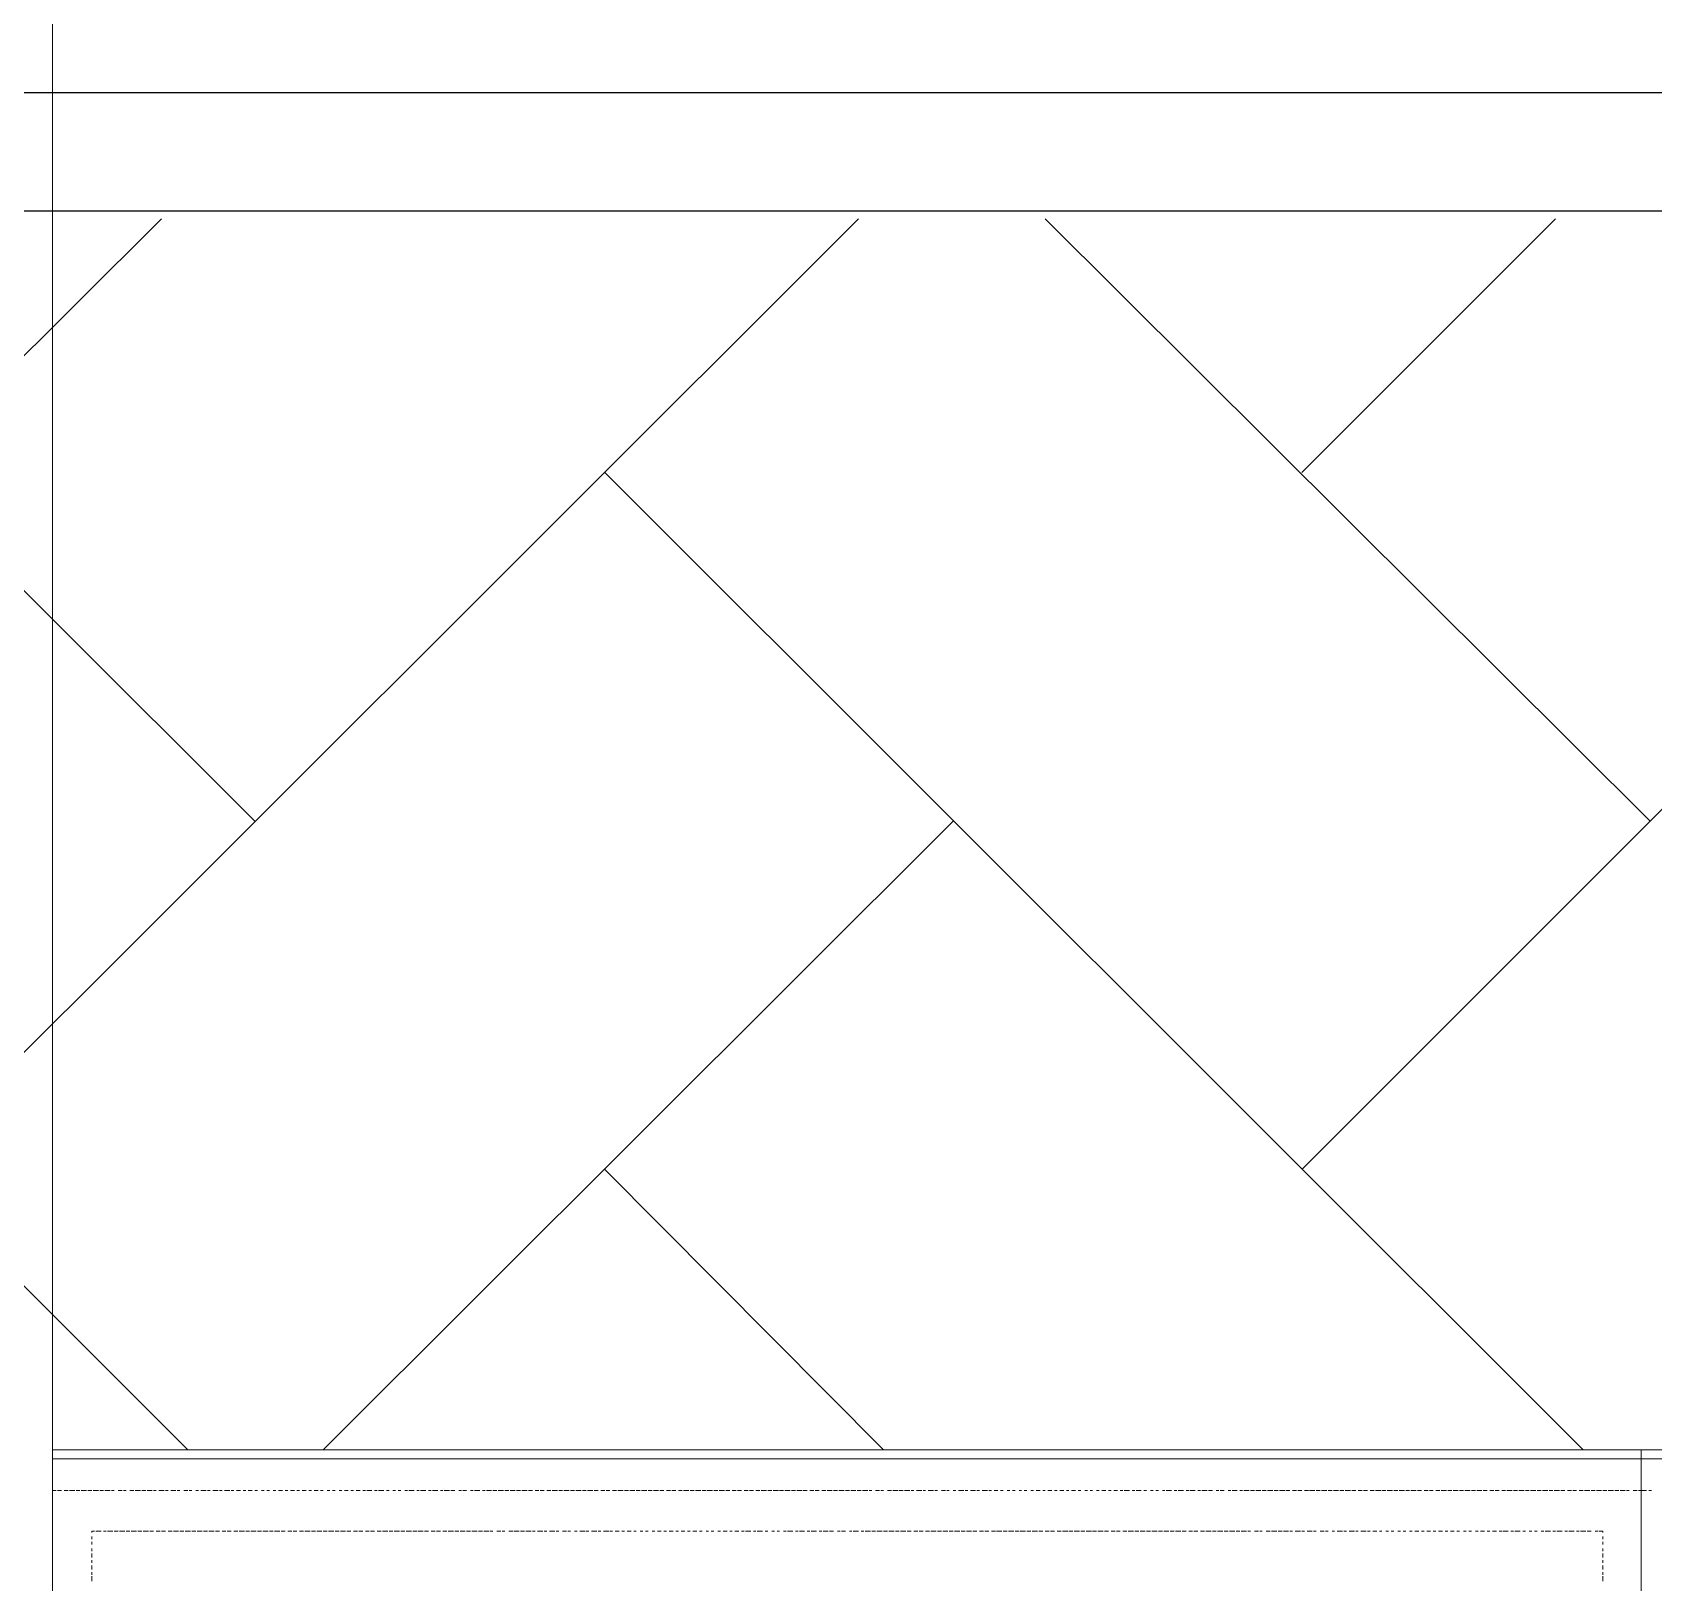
# Model space of a CAD drawing. Header units: millimetres. Extents: x 2928 to 3112, y 1220 to 1280.
# Drawn here: x 2957.231 to 2959.286, y 1265.586 to 1267.55 of the extents above; entities that cross this region are included whole.
import ezdxf

# ---------------------------------------------------------------- set-up
doc = ezdxf.new("R2010")
doc.units = ezdxf.units.MM

msp = doc.modelspace()

# ---------------------------------------------------------------- linework, layer by layer
at = {"color": 253, "linetype": 'Continuous', "lineweight": 5, "true_color": 0x9a9a9a}
for points in [[(2957.25654, 1265.58897), (2957.25654, 1267.98234), (2957.25654, 1267.98234)], [(2957.25654, 1265.58897), (2957.25654, 1267.98234), (2957.25654, 1267.98234)], [(2959.26991, 1265.7423), (2957.25654, 1265.7423), (2957.25654, 1265.7423)], [(2961.2866, 1265.7423), (2959.26991, 1265.7423), (2959.26991, 1265.7423)]]:
    msp.add_lwpolyline(points, dxfattribs=at)
at = {"color": 7, "linetype": 'Continuous', "lineweight": -2, "true_color": 0x000007}
for points in [[(2937.08126, 1265.3073), (2937.07792, 1267.474), (2938.98795, 1267.474), (2985.45528, 1267.474), (2985.45528, 1236.87356), (2938.98795, 1236.87356), (2937.08126, 1236.87356), (2937.08126, 1238.60692)], [(2937.23126, 1265.3073), (2937.23126, 1267.32399), (2938.98795, 1267.32399), (2985.30528, 1267.32399), (2985.30528, 1237.02356), (2938.98795, 1237.02356), (2937.22793, 1237.02356), (2937.22793, 1238.60692)]]:
    msp.add_lwpolyline(points, close=True, dxfattribs=at)
at = {"color": 252, "linetype": 'Continuous', "lineweight": 13, "true_color": 0x989898}
msp.add_lwpolyline([(2978.19518, 1267.32399), (2978.19518, 1267.474), (2940.68131, 1267.474), (2940.68131, 1267.32399)], close=True, dxfattribs=at)
at = {"color": 9, "linetype": 'Continuous', "lineweight": 13, "true_color": 0xbababa}
for points in [[(2957.51322, 1266.55065), (2956.7482, 1267.31399), (2956.7482, 1267.31399)], [(2957.07154, 1266.99232), (2957.39488, 1267.31399), (2957.39488, 1267.31399)], [(2957.07154, 1266.10898), (2958.27823, 1267.31399), (2958.27823, 1267.31399)], [(2959.28157, 1266.55065), (2958.5149, 1267.31399), (2958.5149, 1267.31399)], [(2958.8399, 1266.99232), (2959.16157, 1267.31399), (2959.16157, 1267.31399)], [(2958.8399, 1266.10898), (2960.04492, 1267.31399), (2960.04492, 1267.31399)], [(2957.42821, 1265.75397), (2956.1882, 1266.99232), (2956.1882, 1266.99232)], [(2959.19657, 1265.75397), (2957.95655, 1266.99232), (2957.95655, 1266.99232)], [(2957.59988, 1265.75397), (2958.39823, 1266.55065), (2958.39823, 1266.55065)], [(2958.30989, 1265.75397), (2957.95655, 1266.10898), (2957.95655, 1266.10898)]]:
    msp.add_lwpolyline(points, dxfattribs=at)
at = {"color": 7, "linetype": 'Continuous', "lineweight": 20, "true_color": 0x000007}
for points in [[(2959.26991, 1265.75397), (2957.25654, 1265.75397), (2957.25654, 1265.29896), (2959.26991, 1265.29896)], [(2961.2866, 1265.75397), (2959.26991, 1265.75397), (2959.26991, 1265.29896), (2961.2866, 1265.29896)]]:
    msp.add_lwpolyline(points, close=True, dxfattribs=at)
at = {"color": 252, "linetype": 'Continuous', "lineweight": 13, "true_color": 0x989898}
for points in [[(2957.26155, 1265.7023), (2957.25654, 1265.7023), (2957.25654, 1265.7023)], [(2957.26821, 1265.7023), (2957.26321, 1265.7023), (2957.26321, 1265.7023)], [(2957.27655, 1265.7023), (2957.27155, 1265.7023), (2957.27155, 1265.7023)], [(2957.28488, 1265.7023), (2957.27821, 1265.7023), (2957.27821, 1265.7023)], [(2957.29155, 1265.7023), (2957.28655, 1265.7023), (2957.28655, 1265.7023)], [(2957.29988, 1265.7023), (2957.29321, 1265.7023), (2957.29321, 1265.7023)], [(2957.30655, 1265.7023), (2957.30155, 1265.7023), (2957.30155, 1265.7023)], [(2957.31488, 1265.7023), (2957.30821, 1265.7023), (2957.30821, 1265.7023)], [(2957.32155, 1265.7023), (2957.31655, 1265.7023), (2957.31655, 1265.7023)], [(2957.32988, 1265.7023), (2957.32321, 1265.7023), (2957.32321, 1265.7023)], [(2957.33488, 1265.7023), (2957.33155, 1265.7023), (2957.33155, 1265.7023)], [(2957.34488, 1265.7023), (2957.33988, 1265.7023), (2957.33988, 1265.7023)], [(2957.34988, 1265.7023), (2957.34655, 1265.7023), (2957.34655, 1265.7023)], [(2957.35988, 1265.7023), (2957.35488, 1265.7023), (2957.35488, 1265.7023)], [(2957.36821, 1265.7023), (2957.36155, 1265.7023), (2957.36155, 1265.7023)], [(2957.37488, 1265.7023), (2957.36988, 1265.7023), (2957.36988, 1265.7023)], [(2957.38321, 1265.7023), (2957.37655, 1265.7023), (2957.37655, 1265.7023)], [(2957.38821, 1265.7023), (2957.38488, 1265.7023), (2957.38488, 1265.7023)], [(2957.39821, 1265.7023), (2957.39155, 1265.7023), (2957.39155, 1265.7023)], [(2957.40321, 1265.7023), (2957.39988, 1265.7023), (2957.39988, 1265.7023)], [(2957.41321, 1265.7023), (2957.40655, 1265.7023), (2957.40655, 1265.7023)], [(2957.41821, 1265.7023), (2957.41488, 1265.7023), (2957.41488, 1265.7023)], [(2957.42821, 1265.7023), (2957.42321, 1265.7023), (2957.42321, 1265.7023)], [(2957.43321, 1265.7023), (2957.42988, 1265.7023), (2957.42988, 1265.7023)], [(2957.44155, 1265.7023), (2957.43821, 1265.7023), (2957.43821, 1265.7023)], [(2957.45155, 1265.7023), (2957.44488, 1265.7023), (2957.44488, 1265.7023)], [(2957.45655, 1265.7023), (2957.45321, 1265.7023), (2957.45321, 1265.7023)], [(2957.46655, 1265.7023), (2957.45988, 1265.7023), (2957.45988, 1265.7023)], [(2957.47155, 1265.7023), (2957.46821, 1265.7023), (2957.46821, 1265.7023)], [(2957.48155, 1265.7023), (2957.47488, 1265.7023), (2957.47488, 1265.7023)], [(2957.48655, 1265.7023), (2957.48321, 1265.7023), (2957.48321, 1265.7023)], [(2957.49488, 1265.7023), (2957.48988, 1265.7023), (2957.48988, 1265.7023)], [(2957.50155, 1265.7023), (2957.49822, 1265.7023), (2957.49822, 1265.7023)], [(2957.50988, 1265.7023), (2957.50488, 1265.7023), (2957.50488, 1265.7023)], [(2957.51655, 1265.7023), (2957.51322, 1265.7023), (2957.51322, 1265.7023)], [(2957.52488, 1265.7023), (2957.52155, 1265.7023), (2957.52155, 1265.7023)], [(2957.53155, 1265.7023), (2957.52822, 1265.7023), (2957.52822, 1265.7023)], [(2957.53988, 1265.7023), (2957.53655, 1265.7023), (2957.53655, 1265.7023)], [(2957.54822, 1265.7023), (2957.54322, 1265.7023), (2957.54322, 1265.7023)], [(2957.55488, 1265.7023), (2957.55155, 1265.7023), (2957.55155, 1265.7023)], [(2957.56322, 1265.7023), (2957.55822, 1265.7023), (2957.55822, 1265.7023)], [(2957.56988, 1265.7023), (2957.56655, 1265.7023), (2957.56655, 1265.7023)], [(2957.57822, 1265.7023), (2957.57322, 1265.7023), (2957.57322, 1265.7023)], [(2957.58488, 1265.7023), (2957.58155, 1265.7023), (2957.58155, 1265.7023)], [(2957.59322, 1265.7023), (2957.58822, 1265.7023), (2957.58822, 1265.7023)], [(2957.59988, 1265.7023), (2957.59655, 1265.7023), (2957.59655, 1265.7023)], [(2957.60822, 1265.7023), (2957.60488, 1265.7023), (2957.60488, 1265.7023)], [(2957.61488, 1265.7023), (2957.61155, 1265.7023), (2957.61155, 1265.7023)], [(2957.62322, 1265.7023), (2957.61988, 1265.7023), (2957.61988, 1265.7023)], [(2957.63155, 1265.7023), (2957.62655, 1265.7023), (2957.62655, 1265.7023)], [(2957.63822, 1265.7023), (2957.63488, 1265.7023), (2957.63488, 1265.7023)], [(2957.64655, 1265.7023), (2957.64155, 1265.7023), (2957.64155, 1265.7023)], [(2957.65322, 1265.7023), (2957.64988, 1265.7023), (2957.64988, 1265.7023)], [(2957.66155, 1265.7023), (2957.65488, 1265.7023), (2957.65488, 1265.7023)], [(2957.66822, 1265.7023), (2957.66488, 1265.7023), (2957.66488, 1265.7023)], [(2957.67655, 1265.7023), (2957.66988, 1265.7023), (2957.66988, 1265.7023)], [(2957.68322, 1265.7023), (2957.67988, 1265.7023), (2957.67988, 1265.7023)], [(2957.69155, 1265.7023), (2957.68822, 1265.7023), (2957.68822, 1265.7023)], [(2957.69822, 1265.7023), (2957.69488, 1265.7023), (2957.69488, 1265.7023)], [(2957.70655, 1265.7023), (2957.70322, 1265.7023), (2957.70322, 1265.7023)], [(2957.71488, 1265.7023), (2957.70822, 1265.7023), (2957.70822, 1265.7023)], [(2957.72155, 1265.7023), (2957.71822, 1265.7023), (2957.71822, 1265.7023)], [(2957.72989, 1265.7023), (2957.72322, 1265.7023), (2957.72322, 1265.7023)], [(2957.73655, 1265.7023), (2957.73322, 1265.7023), (2957.73322, 1265.7023)], [(2957.74489, 1265.7023), (2957.73822, 1265.7023), (2957.73822, 1265.7023)], [(2957.75155, 1265.7023), (2957.74822, 1265.7023), (2957.74822, 1265.7023)], [(2957.75989, 1265.7023), (2957.75322, 1265.7023), (2957.75322, 1265.7023)], [(2957.76655, 1265.7023), (2957.76155, 1265.7023), (2957.76155, 1265.7023)], [(2957.77489, 1265.7023), (2957.77155, 1265.7023), (2957.77155, 1265.7023)], [(2957.78155, 1265.7023), (2957.77655, 1265.7023), (2957.77655, 1265.7023)], [(2957.78989, 1265.7023), (2957.78655, 1265.7023), (2957.78655, 1265.7023)], [(2957.79822, 1265.7023), (2957.79155, 1265.7023), (2957.79155, 1265.7023)], [(2957.80489, 1265.7023), (2957.80155, 1265.7023), (2957.80155, 1265.7023)], [(2957.81322, 1265.7023), (2957.80655, 1265.7023), (2957.80655, 1265.7023)], [(2957.81989, 1265.7023), (2957.81489, 1265.7023), (2957.81489, 1265.7023)], [(2957.82822, 1265.7023), (2957.82155, 1265.7023), (2957.82155, 1265.7023)], [(2957.83489, 1265.7023), (2957.82989, 1265.7023), (2957.82989, 1265.7023)], [(2957.84322, 1265.7023), (2957.83655, 1265.7023), (2957.83655, 1265.7023)], [(2957.84989, 1265.7023), (2957.84489, 1265.7023), (2957.84489, 1265.7023)], [(2957.85822, 1265.7023), (2957.85155, 1265.7023), (2957.85155, 1265.7023)], [(2957.86489, 1265.7023), (2957.85989, 1265.7023), (2957.85989, 1265.7023)], [(2957.87322, 1265.7023), (2957.86822, 1265.7023), (2957.86822, 1265.7023)], [(2957.87989, 1265.7023), (2957.87489, 1265.7023), (2957.87489, 1265.7023)], [(2957.88822, 1265.7023), (2957.88322, 1265.7023), (2957.88322, 1265.7023)], [(2957.89655, 1265.7023), (2957.88989, 1265.7023), (2957.88989, 1265.7023)], [(2957.90322, 1265.7023), (2957.89822, 1265.7023), (2957.89822, 1265.7023)], [(2957.91155, 1265.7023), (2957.90489, 1265.7023), (2957.90489, 1265.7023)], [(2957.91822, 1265.7023), (2957.91322, 1265.7023), (2957.91322, 1265.7023)], [(2957.92655, 1265.7023), (2957.91989, 1265.7023), (2957.91989, 1265.7023)], [(2957.93322, 1265.7023), (2957.92822, 1265.7023), (2957.92822, 1265.7023)], [(2957.94155, 1265.7023), (2957.93489, 1265.7023), (2957.93489, 1265.7023)], [(2957.94822, 1265.7023), (2957.94322, 1265.7023), (2957.94322, 1265.7023)], [(2957.95655, 1265.7023), (2957.95155, 1265.7023), (2957.95155, 1265.7023)], [(2957.96322, 1265.7023), (2957.95822, 1265.7023), (2957.95822, 1265.7023)], [(2957.97156, 1265.7023), (2957.96656, 1265.7023), (2957.96656, 1265.7023)], [(2957.97989, 1265.7023), (2957.97322, 1265.7023), (2957.97322, 1265.7023)], [(2957.98656, 1265.7023), (2957.98156, 1265.7023), (2957.98156, 1265.7023)], [(2957.99489, 1265.7023), (2957.98822, 1265.7023), (2957.98822, 1265.7023)], [(2958.00156, 1265.7023), (2957.99656, 1265.7023), (2957.99656, 1265.7023)], [(2958.00989, 1265.7023), (2958.00322, 1265.7023), (2958.00322, 1265.7023)], [(2958.01656, 1265.7023), (2958.01156, 1265.7023), (2958.01156, 1265.7023)], [(2958.02489, 1265.7023), (2958.01822, 1265.7023), (2958.01822, 1265.7023)], [(2958.03156, 1265.7023), (2958.02656, 1265.7023), (2958.02656, 1265.7023)], [(2958.03989, 1265.7023), (2958.03489, 1265.7023), (2958.03489, 1265.7023)], [(2958.04656, 1265.7023), (2958.04156, 1265.7023), (2958.04156, 1265.7023)], [(2958.05489, 1265.7023), (2958.04989, 1265.7023), (2958.04989, 1265.7023)], [(2958.06322, 1265.7023), (2958.05656, 1265.7023), (2958.05656, 1265.7023)], [(2958.06989, 1265.7023), (2958.06489, 1265.7023), (2958.06489, 1265.7023)], [(2958.07822, 1265.7023), (2958.07156, 1265.7023), (2958.07156, 1265.7023)], [(2958.08489, 1265.7023), (2958.07989, 1265.7023), (2958.07989, 1265.7023)], [(2958.09322, 1265.7023), (2958.08656, 1265.7023), (2958.08656, 1265.7023)], [(2958.09989, 1265.7023), (2958.09489, 1265.7023), (2958.09489, 1265.7023)], [(2958.10822, 1265.7023), (2958.10156, 1265.7023), (2958.10156, 1265.7023)], [(2958.11489, 1265.7023), (2958.10989, 1265.7023), (2958.10989, 1265.7023)], [(2958.12322, 1265.7023), (2958.11822, 1265.7023), (2958.11822, 1265.7023)], [(2958.12989, 1265.7023), (2958.12489, 1265.7023), (2958.12489, 1265.7023)], [(2958.13822, 1265.7023), (2958.13322, 1265.7023), (2958.13322, 1265.7023)], [(2958.14489, 1265.7023), (2958.13989, 1265.7023), (2958.13989, 1265.7023)], [(2958.15322, 1265.7023), (2958.14822, 1265.7023), (2958.14822, 1265.7023)], [(2958.16156, 1265.7023), (2958.15489, 1265.7023), (2958.15489, 1265.7023)], [(2958.16822, 1265.7023), (2958.16322, 1265.7023), (2958.16322, 1265.7023)], [(2958.17656, 1265.7023), (2958.16989, 1265.7023), (2958.16989, 1265.7023)], [(2958.18322, 1265.7023), (2958.17822, 1265.7023), (2958.17822, 1265.7023)], [(2958.19156, 1265.7023), (2958.18489, 1265.7023), (2958.18489, 1265.7023)], [(2958.19823, 1265.7023), (2958.19322, 1265.7023), (2958.19322, 1265.7023)], [(2958.20656, 1265.7023), (2958.19989, 1265.7023), (2958.19989, 1265.7023)], [(2958.21323, 1265.7023), (2958.20823, 1265.7023), (2958.20823, 1265.7023)], [(2958.22156, 1265.7023), (2958.21656, 1265.7023), (2958.21656, 1265.7023)], [(2958.22823, 1265.7023), (2958.22323, 1265.7023), (2958.22323, 1265.7023)], [(2958.23656, 1265.7023), (2958.23156, 1265.7023), (2958.23156, 1265.7023)], [(2958.24489, 1265.7023), (2958.23823, 1265.7023), (2958.23823, 1265.7023)], [(2958.25156, 1265.7023), (2958.24656, 1265.7023), (2958.24656, 1265.7023)], [(2958.25989, 1265.7023), (2958.25323, 1265.7023), (2958.25323, 1265.7023)], [(2958.26656, 1265.7023), (2958.26156, 1265.7023), (2958.26156, 1265.7023)], [(2958.27489, 1265.7023), (2958.26823, 1265.7023), (2958.26823, 1265.7023)], [(2958.28156, 1265.7023), (2958.27656, 1265.7023), (2958.27656, 1265.7023)], [(2958.28989, 1265.7023), (2958.28323, 1265.7023), (2958.28323, 1265.7023)], [(2958.29489, 1265.7023), (2958.29156, 1265.7023), (2958.29156, 1265.7023)], [(2958.30489, 1265.7023), (2958.29989, 1265.7023), (2958.29989, 1265.7023)], [(2958.30989, 1265.7023), (2958.30656, 1265.7023), (2958.30656, 1265.7023)], [(2958.31989, 1265.7023), (2958.31489, 1265.7023), (2958.31489, 1265.7023)], [(2958.32823, 1265.7023), (2958.32156, 1265.7023), (2958.32156, 1265.7023)], [(2958.33489, 1265.7023), (2958.32989, 1265.7023), (2958.32989, 1265.7023)], [(2958.34323, 1265.7023), (2958.33656, 1265.7023), (2958.33656, 1265.7023)], [(2958.34823, 1265.7023), (2958.34489, 1265.7023), (2958.34489, 1265.7023)], [(2958.35823, 1265.7023), (2958.35156, 1265.7023), (2958.35156, 1265.7023)], [(2958.36323, 1265.7023), (2958.35989, 1265.7023), (2958.35989, 1265.7023)], [(2958.37323, 1265.7023), (2958.36656, 1265.7023), (2958.36656, 1265.7023)], [(2958.37823, 1265.7023), (2958.37489, 1265.7023), (2958.37489, 1265.7023)], [(2958.38823, 1265.7023), (2958.38323, 1265.7023), (2958.38323, 1265.7023)], [(2958.39323, 1265.7023), (2958.38989, 1265.7023), (2958.38989, 1265.7023)], [(2958.40156, 1265.7023), (2958.39823, 1265.7023), (2958.39823, 1265.7023)], [(2958.41156, 1265.7023), (2958.40489, 1265.7023), (2958.40489, 1265.7023)], [(2958.41656, 1265.7023), (2958.41323, 1265.7023), (2958.41323, 1265.7023)], [(2958.42656, 1265.7023), (2958.41989, 1265.7023), (2958.41989, 1265.7023)], [(2958.43156, 1265.7023), (2958.42823, 1265.7023), (2958.42823, 1265.7023)], [(2958.44156, 1265.7023), (2958.4349, 1265.7023), (2958.4349, 1265.7023)], [(2958.44656, 1265.7023), (2958.44323, 1265.7023), (2958.44323, 1265.7023)], [(2958.4549, 1265.7023), (2958.4499, 1265.7023), (2958.4499, 1265.7023)], [(2958.46156, 1265.7023), (2958.45823, 1265.7023), (2958.45823, 1265.7023)], [(2958.4699, 1265.7023), (2958.46656, 1265.7023), (2958.46656, 1265.7023)], [(2958.47656, 1265.7023), (2958.47323, 1265.7023), (2958.47323, 1265.7023)], [(2958.4849, 1265.7023), (2958.48156, 1265.7023), (2958.48156, 1265.7023)], [(2958.49156, 1265.7023), (2958.48823, 1265.7023), (2958.48823, 1265.7023)], [(2958.4999, 1265.7023), (2958.49656, 1265.7023), (2958.49656, 1265.7023)], [(2958.50823, 1265.7023), (2958.50323, 1265.7023), (2958.50323, 1265.7023)], [(2958.5149, 1265.7023), (2958.51156, 1265.7023), (2958.51156, 1265.7023)], [(2958.52323, 1265.7023), (2958.51823, 1265.7023), (2958.51823, 1265.7023)], [(2958.5299, 1265.7023), (2958.52656, 1265.7023), (2958.52656, 1265.7023)], [(2958.53823, 1265.7023), (2958.53323, 1265.7023), (2958.53323, 1265.7023)], [(2958.5449, 1265.7023), (2958.54156, 1265.7023), (2958.54156, 1265.7023)], [(2958.55323, 1265.7023), (2958.54823, 1265.7023), (2958.54823, 1265.7023)], [(2958.5599, 1265.7023), (2958.55656, 1265.7023), (2958.55656, 1265.7023)], [(2958.56823, 1265.7023), (2958.5649, 1265.7023), (2958.5649, 1265.7023)], [(2958.5749, 1265.7023), (2958.57156, 1265.7023), (2958.57156, 1265.7023)], [(2958.58323, 1265.7023), (2958.5799, 1265.7023), (2958.5799, 1265.7023)], [(2958.59156, 1265.7023), (2958.58656, 1265.7023), (2958.58656, 1265.7023)], [(2958.59823, 1265.7023), (2958.5949, 1265.7023), (2958.5949, 1265.7023)], [(2958.60656, 1265.7023), (2958.60156, 1265.7023), (2958.60156, 1265.7023)], [(2958.61323, 1265.7023), (2958.6099, 1265.7023), (2958.6099, 1265.7023)], [(2958.62156, 1265.7023), (2958.6149, 1265.7023), (2958.6149, 1265.7023)], [(2958.62823, 1265.7023), (2958.6249, 1265.7023), (2958.6249, 1265.7023)], [(2958.63656, 1265.7023), (2958.6299, 1265.7023), (2958.6299, 1265.7023)], [(2958.64323, 1265.7023), (2958.6399, 1265.7023), (2958.6399, 1265.7023)], [(2958.65156, 1265.7023), (2958.64823, 1265.7023), (2958.64823, 1265.7023)], [(2958.65823, 1265.7023), (2958.6549, 1265.7023), (2958.6549, 1265.7023)], [(2958.66657, 1265.7023), (2958.66323, 1265.7023), (2958.66323, 1265.7023)], [(2958.6749, 1265.7023), (2958.66823, 1265.7023), (2958.66823, 1265.7023)], [(2958.68157, 1265.7023), (2958.67823, 1265.7023), (2958.67823, 1265.7023)], [(2958.6899, 1265.7023), (2958.68323, 1265.7023), (2958.68323, 1265.7023)], [(2958.69657, 1265.7023), (2958.69323, 1265.7023), (2958.69323, 1265.7023)], [(2958.7049, 1265.7023), (2958.69823, 1265.7023), (2958.69823, 1265.7023)], [(2958.71157, 1265.7023), (2958.70823, 1265.7023), (2958.70823, 1265.7023)], [(2958.7199, 1265.7023), (2958.71323, 1265.7023), (2958.71323, 1265.7023)], [(2958.72657, 1265.7023), (2958.72157, 1265.7023), (2958.72157, 1265.7023)], [(2958.7349, 1265.7023), (2958.73157, 1265.7023), (2958.73157, 1265.7023)], [(2958.74157, 1265.7023), (2958.73657, 1265.7023), (2958.73657, 1265.7023)], [(2958.7499, 1265.7023), (2958.74657, 1265.7023), (2958.74657, 1265.7023)], [(2958.75823, 1265.7023), (2958.75157, 1265.7023), (2958.75157, 1265.7023)], [(2958.7649, 1265.7023), (2958.76157, 1265.7023), (2958.76157, 1265.7023)], [(2958.77323, 1265.7023), (2958.76657, 1265.7023), (2958.76657, 1265.7023)], [(2958.7799, 1265.7023), (2958.7749, 1265.7023), (2958.7749, 1265.7023)], [(2958.78823, 1265.7023), (2958.78157, 1265.7023), (2958.78157, 1265.7023)], [(2958.7949, 1265.7023), (2958.7899, 1265.7023), (2958.7899, 1265.7023)], [(2958.80323, 1265.7023), (2958.79657, 1265.7023), (2958.79657, 1265.7023)], [(2958.8099, 1265.7023), (2958.8049, 1265.7023), (2958.8049, 1265.7023)], [(2958.81823, 1265.7023), (2958.81157, 1265.7023), (2958.81157, 1265.7023)], [(2958.8249, 1265.7023), (2958.8199, 1265.7023), (2958.8199, 1265.7023)], [(2958.83323, 1265.7023), (2958.82823, 1265.7023), (2958.82823, 1265.7023)], [(2958.8399, 1265.7023), (2958.8349, 1265.7023), (2958.8349, 1265.7023)], [(2958.84823, 1265.7023), (2958.84323, 1265.7023), (2958.84323, 1265.7023)], [(2958.85657, 1265.7023), (2958.8499, 1265.7023), (2958.8499, 1265.7023)], [(2958.86323, 1265.7023), (2958.85823, 1265.7023), (2958.85823, 1265.7023)], [(2958.87157, 1265.7023), (2958.8649, 1265.7023), (2958.8649, 1265.7023)], [(2958.87823, 1265.7023), (2958.87323, 1265.7023), (2958.87323, 1265.7023)], [(2958.88657, 1265.7023), (2958.8799, 1265.7023), (2958.8799, 1265.7023)], [(2958.89323, 1265.7023), (2958.88823, 1265.7023), (2958.88823, 1265.7023)], [(2958.90157, 1265.7023), (2958.8949, 1265.7023), (2958.8949, 1265.7023)], [(2958.90824, 1265.7023), (2958.90324, 1265.7023), (2958.90324, 1265.7023)], [(2958.91657, 1265.7023), (2958.91157, 1265.7023), (2958.91157, 1265.7023)], [(2958.92324, 1265.7023), (2958.91824, 1265.7023), (2958.91824, 1265.7023)], [(2958.93157, 1265.7023), (2958.92657, 1265.7023), (2958.92657, 1265.7023)], [(2958.9399, 1265.7023), (2958.93324, 1265.7023), (2958.93324, 1265.7023)], [(2958.94657, 1265.7023), (2958.94157, 1265.7023), (2958.94157, 1265.7023)], [(2958.9549, 1265.7023), (2958.94824, 1265.7023), (2958.94824, 1265.7023)], [(2958.96157, 1265.7023), (2958.95657, 1265.7023), (2958.95657, 1265.7023)], [(2958.9699, 1265.7023), (2958.96324, 1265.7023), (2958.96324, 1265.7023)], [(2958.97657, 1265.7023), (2958.97157, 1265.7023), (2958.97157, 1265.7023)], [(2958.9849, 1265.7023), (2958.97824, 1265.7023), (2958.97824, 1265.7023)], [(2958.99157, 1265.7023), (2958.98657, 1265.7023), (2958.98657, 1265.7023)], [(2958.9999, 1265.7023), (2958.9949, 1265.7023), (2958.9949, 1265.7023)], [(2959.00657, 1265.7023), (2959.00157, 1265.7023), (2959.00157, 1265.7023)], [(2959.0149, 1265.7023), (2959.0099, 1265.7023), (2959.0099, 1265.7023)], [(2959.02324, 1265.7023), (2959.01657, 1265.7023), (2959.01657, 1265.7023)], [(2959.0299, 1265.7023), (2959.0249, 1265.7023), (2959.0249, 1265.7023)], [(2959.03824, 1265.7023), (2959.03157, 1265.7023), (2959.03157, 1265.7023)], [(2959.0449, 1265.7023), (2959.0399, 1265.7023), (2959.0399, 1265.7023)], [(2959.05324, 1265.7023), (2959.04657, 1265.7023), (2959.04657, 1265.7023)], [(2959.0599, 1265.7023), (2959.0549, 1265.7023), (2959.0549, 1265.7023)], [(2959.06824, 1265.7023), (2959.06157, 1265.7023), (2959.06157, 1265.7023)], [(2959.0749, 1265.7023), (2959.0699, 1265.7023), (2959.0699, 1265.7023)], [(2959.08324, 1265.7023), (2959.07824, 1265.7023), (2959.07824, 1265.7023)], [(2959.0899, 1265.7023), (2959.0849, 1265.7023), (2959.0849, 1265.7023)], [(2959.09824, 1265.7023), (2959.09324, 1265.7023), (2959.09324, 1265.7023)], [(2959.10657, 1265.7023), (2959.0999, 1265.7023), (2959.0999, 1265.7023)], [(2959.11324, 1265.7023), (2959.10824, 1265.7023), (2959.10824, 1265.7023)], [(2959.12157, 1265.7023), (2959.1149, 1265.7023), (2959.1149, 1265.7023)], [(2959.12824, 1265.7023), (2959.12324, 1265.7023), (2959.12324, 1265.7023)], [(2959.13657, 1265.7023), (2959.12991, 1265.7023), (2959.12991, 1265.7023)], [(2959.14324, 1265.7023), (2959.13824, 1265.7023), (2959.13824, 1265.7023)], [(2959.15157, 1265.7023), (2959.14491, 1265.7023), (2959.14491, 1265.7023)], [(2959.15824, 1265.7023), (2959.15324, 1265.7023), (2959.15324, 1265.7023)], [(2959.16657, 1265.7023), (2959.15991, 1265.7023), (2959.15991, 1265.7023)], [(2959.17324, 1265.7023), (2959.16824, 1265.7023), (2959.16824, 1265.7023)], [(2959.18157, 1265.7023), (2959.17657, 1265.7023), (2959.17657, 1265.7023)], [(2959.18824, 1265.7023), (2959.18324, 1265.7023), (2959.18324, 1265.7023)], [(2959.19657, 1265.7023), (2959.19157, 1265.7023), (2959.19157, 1265.7023)], [(2959.20491, 1265.7023), (2959.19824, 1265.7023), (2959.19824, 1265.7023)], [(2959.21157, 1265.7023), (2959.20657, 1265.7023), (2959.20657, 1265.7023)], [(2959.21991, 1265.7023), (2959.21324, 1265.7023), (2959.21324, 1265.7023)], [(2959.22657, 1265.7023), (2959.22157, 1265.7023), (2959.22157, 1265.7023)], [(2959.23491, 1265.7023), (2959.22824, 1265.7023), (2959.22824, 1265.7023)], [(2959.24157, 1265.7023), (2959.23657, 1265.7023), (2959.23657, 1265.7023)], [(2959.24991, 1265.7023), (2959.24324, 1265.7023), (2959.24324, 1265.7023)], [(2959.25491, 1265.7023), (2959.25157, 1265.7023), (2959.25157, 1265.7023)], [(2959.26491, 1265.7023), (2959.25991, 1265.7023), (2959.25991, 1265.7023)], [(2959.26991, 1265.7023), (2959.26657, 1265.7023), (2959.26657, 1265.7023)], [(2959.27657, 1265.7023), (2959.26991, 1265.7023), (2959.26991, 1265.7023)], [(2959.28324, 1265.7023), (2959.27991, 1265.7023), (2959.27991, 1265.7023)], [(2957.30655, 1265.65064), (2957.30655, 1265.64897), (2957.30655, 1265.64897)], [(2957.30988, 1265.65064), (2957.30655, 1265.65064), (2957.30655, 1265.65064)], [(2957.30655, 1265.64397), (2957.30655, 1265.64064), (2957.30655, 1265.64064)], [(2957.31821, 1265.65064), (2957.31155, 1265.65064), (2957.31155, 1265.65064)], [(2957.32488, 1265.65064), (2957.32155, 1265.65064), (2957.32155, 1265.65064)], [(2957.33321, 1265.65064), (2957.32655, 1265.65064), (2957.32655, 1265.65064)], [(2957.33988, 1265.65064), (2957.33488, 1265.65064), (2957.33488, 1265.65064)], [(2957.34821, 1265.65064), (2957.34155, 1265.65064), (2957.34155, 1265.65064)], [(2957.35488, 1265.65064), (2957.34988, 1265.65064), (2957.34988, 1265.65064)], [(2957.36321, 1265.65064), (2957.35655, 1265.65064), (2957.35655, 1265.65064)], [(2957.36988, 1265.65064), (2957.36488, 1265.65064), (2957.36488, 1265.65064)], [(2957.37821, 1265.65064), (2957.37155, 1265.65064), (2957.37155, 1265.65064)], [(2957.38488, 1265.65064), (2957.37988, 1265.65064), (2957.37988, 1265.65064)], [(2957.39321, 1265.65064), (2957.38821, 1265.65064), (2957.38821, 1265.65064)], [(2957.39988, 1265.65064), (2957.39488, 1265.65064), (2957.39488, 1265.65064)], [(2957.40821, 1265.65064), (2957.40321, 1265.65064), (2957.40321, 1265.65064)], [(2957.41655, 1265.65064), (2957.40988, 1265.65064), (2957.40988, 1265.65064)], [(2957.42321, 1265.65064), (2957.41821, 1265.65064), (2957.41821, 1265.65064)], [(2957.43155, 1265.65064), (2957.42488, 1265.65064), (2957.42488, 1265.65064)], [(2957.43821, 1265.65064), (2957.43321, 1265.65064), (2957.43321, 1265.65064)], [(2957.44655, 1265.65064), (2957.43988, 1265.65064), (2957.43988, 1265.65064)], [(2957.45321, 1265.65064), (2957.44821, 1265.65064), (2957.44821, 1265.65064)], [(2957.46155, 1265.65064), (2957.45488, 1265.65064), (2957.45488, 1265.65064)], [(2957.46821, 1265.65064), (2957.46321, 1265.65064), (2957.46321, 1265.65064)], [(2957.47655, 1265.65064), (2957.47155, 1265.65064), (2957.47155, 1265.65064)], [(2957.48321, 1265.65064), (2957.47821, 1265.65064), (2957.47821, 1265.65064)], [(2957.49155, 1265.65064), (2957.48655, 1265.65064), (2957.48655, 1265.65064)], [(2957.49988, 1265.65064), (2957.49321, 1265.65064), (2957.49321, 1265.65064)], [(2957.50655, 1265.65064), (2957.50155, 1265.65064), (2957.50155, 1265.65064)], [(2957.51488, 1265.65064), (2957.50822, 1265.65064), (2957.50822, 1265.65064)], [(2957.52155, 1265.65064), (2957.51655, 1265.65064), (2957.51655, 1265.65064)], [(2957.52988, 1265.65064), (2957.52322, 1265.65064), (2957.52322, 1265.65064)], [(2957.53655, 1265.65064), (2957.53155, 1265.65064), (2957.53155, 1265.65064)], [(2957.54488, 1265.65064), (2957.53822, 1265.65064), (2957.53822, 1265.65064)], [(2957.55155, 1265.65064), (2957.54655, 1265.65064), (2957.54655, 1265.65064)], [(2957.55988, 1265.65064), (2957.55488, 1265.65064), (2957.55488, 1265.65064)], [(2957.56655, 1265.65064), (2957.56155, 1265.65064), (2957.56155, 1265.65064)], [(2957.57488, 1265.65064), (2957.56988, 1265.65064), (2957.56988, 1265.65064)], [(2957.58322, 1265.65064), (2957.57655, 1265.65064), (2957.57655, 1265.65064)], [(2957.58988, 1265.65064), (2957.58488, 1265.65064), (2957.58488, 1265.65064)], [(2957.59822, 1265.65064), (2957.59155, 1265.65064), (2957.59155, 1265.65064)], [(2957.60488, 1265.65064), (2957.59988, 1265.65064), (2957.59988, 1265.65064)], [(2957.61322, 1265.65064), (2957.60655, 1265.65064), (2957.60655, 1265.65064)], [(2957.61988, 1265.65064), (2957.61488, 1265.65064), (2957.61488, 1265.65064)], [(2957.62822, 1265.65064), (2957.62155, 1265.65064), (2957.62155, 1265.65064)], [(2957.63488, 1265.65064), (2957.62988, 1265.65064), (2957.62988, 1265.65064)], [(2957.64322, 1265.65064), (2957.63822, 1265.65064), (2957.63822, 1265.65064)], [(2957.64988, 1265.65064), (2957.64488, 1265.65064), (2957.64488, 1265.65064)], [(2957.65822, 1265.65064), (2957.65322, 1265.65064), (2957.65322, 1265.65064)], [(2957.66488, 1265.65064), (2957.65988, 1265.65064), (2957.65988, 1265.65064)], [(2957.67322, 1265.65064), (2957.66822, 1265.65064), (2957.66822, 1265.65064)], [(2957.68155, 1265.65064), (2957.67488, 1265.65064), (2957.67488, 1265.65064)], [(2957.68822, 1265.65064), (2957.68322, 1265.65064), (2957.68322, 1265.65064)], [(2957.69655, 1265.65064), (2957.68988, 1265.65064), (2957.68988, 1265.65064)], [(2957.70322, 1265.65064), (2957.69822, 1265.65064), (2957.69822, 1265.65064)], [(2957.71155, 1265.65064), (2957.70488, 1265.65064), (2957.70488, 1265.65064)], [(2957.71822, 1265.65064), (2957.71322, 1265.65064), (2957.71322, 1265.65064)], [(2957.72655, 1265.65064), (2957.71988, 1265.65064), (2957.71988, 1265.65064)], [(2957.73322, 1265.65064), (2957.72822, 1265.65064), (2957.72822, 1265.65064)], [(2957.74155, 1265.65064), (2957.73655, 1265.65064), (2957.73655, 1265.65064)], [(2957.74822, 1265.65064), (2957.74322, 1265.65064), (2957.74322, 1265.65064)], [(2957.75655, 1265.65064), (2957.75155, 1265.65064), (2957.75155, 1265.65064)], [(2957.76489, 1265.65064), (2957.75822, 1265.65064), (2957.75822, 1265.65064)], [(2957.77155, 1265.65064), (2957.76655, 1265.65064), (2957.76655, 1265.65064)], [(2957.77989, 1265.65064), (2957.77322, 1265.65064), (2957.77322, 1265.65064)], [(2957.78655, 1265.65064), (2957.78155, 1265.65064), (2957.78155, 1265.65064)], [(2957.79489, 1265.65064), (2957.78822, 1265.65064), (2957.78822, 1265.65064)], [(2957.80155, 1265.65064), (2957.79655, 1265.65064), (2957.79655, 1265.65064)], [(2957.80989, 1265.65064), (2957.80322, 1265.65064), (2957.80322, 1265.65064)], [(2957.81489, 1265.65064), (2957.81155, 1265.65064), (2957.81155, 1265.65064)], [(2957.82489, 1265.65064), (2957.81989, 1265.65064), (2957.81989, 1265.65064)], [(2957.82989, 1265.65064), (2957.82655, 1265.65064), (2957.82655, 1265.65064)], [(2957.83989, 1265.65064), (2957.83489, 1265.65064), (2957.83489, 1265.65064)], [(2957.84822, 1265.65064), (2957.84155, 1265.65064), (2957.84155, 1265.65064)], [(2957.85489, 1265.65064), (2957.84989, 1265.65064), (2957.84989, 1265.65064)], [(2957.86322, 1265.65064), (2957.85655, 1265.65064), (2957.85655, 1265.65064)], [(2957.86822, 1265.65064), (2957.86489, 1265.65064), (2957.86489, 1265.65064)], [(2957.87822, 1265.65064), (2957.87155, 1265.65064), (2957.87155, 1265.65064)], [(2957.88322, 1265.65064), (2957.87989, 1265.65064), (2957.87989, 1265.65064)], [(2957.89322, 1265.65064), (2957.88655, 1265.65064), (2957.88655, 1265.65064)], [(2957.89822, 1265.65064), (2957.89489, 1265.65064), (2957.89489, 1265.65064)], [(2957.90822, 1265.65064), (2957.90322, 1265.65064), (2957.90322, 1265.65064)], [(2957.91322, 1265.65064), (2957.90989, 1265.65064), (2957.90989, 1265.65064)], [(2957.92155, 1265.65064), (2957.91822, 1265.65064), (2957.91822, 1265.65064)], [(2957.93155, 1265.65064), (2957.92489, 1265.65064), (2957.92489, 1265.65064)], [(2957.93655, 1265.65064), (2957.93322, 1265.65064), (2957.93322, 1265.65064)], [(2957.94655, 1265.65064), (2957.93989, 1265.65064), (2957.93989, 1265.65064)], [(2957.95155, 1265.65064), (2957.94822, 1265.65064), (2957.94822, 1265.65064)], [(2957.96156, 1265.65064), (2957.95489, 1265.65064), (2957.95489, 1265.65064)], [(2957.96656, 1265.65064), (2957.96322, 1265.65064), (2957.96322, 1265.65064)], [(2957.97489, 1265.65064), (2957.96989, 1265.65064), (2957.96989, 1265.65064)], [(2957.98156, 1265.65064), (2957.97822, 1265.65064), (2957.97822, 1265.65064)], [(2957.98989, 1265.65064), (2957.98489, 1265.65064), (2957.98489, 1265.65064)], [(2957.99656, 1265.65064), (2957.99322, 1265.65064), (2957.99322, 1265.65064)], [(2958.00489, 1265.65064), (2958.00156, 1265.65064), (2958.00156, 1265.65064)], [(2958.01156, 1265.65064), (2958.00822, 1265.65064), (2958.00822, 1265.65064)], [(2958.01989, 1265.65064), (2958.01656, 1265.65064), (2958.01656, 1265.65064)], [(2958.02822, 1265.65064), (2958.02322, 1265.65064), (2958.02322, 1265.65064)], [(2958.03489, 1265.65064), (2958.03156, 1265.65064), (2958.03156, 1265.65064)], [(2958.04322, 1265.65064), (2958.03822, 1265.65064), (2958.03822, 1265.65064)], [(2958.04989, 1265.65064), (2958.04656, 1265.65064), (2958.04656, 1265.65064)], [(2958.05822, 1265.65064), (2958.05322, 1265.65064), (2958.05322, 1265.65064)], [(2958.06489, 1265.65064), (2958.06156, 1265.65064), (2958.06156, 1265.65064)], [(2958.07322, 1265.65064), (2958.06822, 1265.65064), (2958.06822, 1265.65064)], [(2958.07989, 1265.65064), (2958.07656, 1265.65064), (2958.07656, 1265.65064)], [(2958.08822, 1265.65064), (2958.08489, 1265.65064), (2958.08489, 1265.65064)], [(2958.09489, 1265.65064), (2958.09156, 1265.65064), (2958.09156, 1265.65064)], [(2958.10322, 1265.65064), (2958.09989, 1265.65064), (2958.09989, 1265.65064)], [(2958.11156, 1265.65064), (2958.10656, 1265.65064), (2958.10656, 1265.65064)], [(2958.11822, 1265.65064), (2958.11489, 1265.65064), (2958.11489, 1265.65064)], [(2958.12656, 1265.65064), (2958.12156, 1265.65064), (2958.12156, 1265.65064)], [(2958.13322, 1265.65064), (2958.12989, 1265.65064), (2958.12989, 1265.65064)], [(2958.14156, 1265.65064), (2958.13489, 1265.65064), (2958.13489, 1265.65064)], [(2958.14822, 1265.65064), (2958.14489, 1265.65064), (2958.14489, 1265.65064)], [(2958.15656, 1265.65064), (2958.14989, 1265.65064), (2958.14989, 1265.65064)], [(2958.16322, 1265.65064), (2958.15989, 1265.65064), (2958.15989, 1265.65064)], [(2958.17156, 1265.65064), (2958.16822, 1265.65064), (2958.16822, 1265.65064)], [(2958.17822, 1265.65064), (2958.17489, 1265.65064), (2958.17489, 1265.65064)], [(2958.18656, 1265.65064), (2958.18322, 1265.65064), (2958.18322, 1265.65064)], [(2958.19489, 1265.65064), (2958.18822, 1265.65064), (2958.18822, 1265.65064)], [(2958.20156, 1265.65064), (2958.19823, 1265.65064), (2958.19823, 1265.65064)], [(2958.20989, 1265.65064), (2958.20323, 1265.65064), (2958.20323, 1265.65064)], [(2958.21656, 1265.65064), (2958.21323, 1265.65064), (2958.21323, 1265.65064)], [(2958.22489, 1265.65064), (2958.21823, 1265.65064), (2958.21823, 1265.65064)], [(2958.23156, 1265.65064), (2958.22823, 1265.65064), (2958.22823, 1265.65064)], [(2958.23989, 1265.65064), (2958.23323, 1265.65064), (2958.23323, 1265.65064)], [(2958.24656, 1265.65064), (2958.24156, 1265.65064), (2958.24156, 1265.65064)], [(2958.25489, 1265.65064), (2958.25156, 1265.65064), (2958.25156, 1265.65064)], [(2958.26156, 1265.65064), (2958.25656, 1265.65064), (2958.25656, 1265.65064)], [(2958.26989, 1265.65064), (2958.26656, 1265.65064), (2958.26656, 1265.65064)], [(2958.27823, 1265.65064), (2958.27156, 1265.65064), (2958.27156, 1265.65064)], [(2958.28489, 1265.65064), (2958.28156, 1265.65064), (2958.28156, 1265.65064)], [(2958.29323, 1265.65064), (2958.28656, 1265.65064), (2958.28656, 1265.65064)], [(2958.29989, 1265.65064), (2958.29489, 1265.65064), (2958.29489, 1265.65064)], [(2958.30823, 1265.65064), (2958.30156, 1265.65064), (2958.30156, 1265.65064)], [(2958.31489, 1265.65064), (2958.30989, 1265.65064), (2958.30989, 1265.65064)], [(2958.32323, 1265.65064), (2958.31656, 1265.65064), (2958.31656, 1265.65064)], [(2958.32989, 1265.65064), (2958.32489, 1265.65064), (2958.32489, 1265.65064)], [(2958.33823, 1265.65064), (2958.33156, 1265.65064), (2958.33156, 1265.65064)], [(2958.34489, 1265.65064), (2958.33989, 1265.65064), (2958.33989, 1265.65064)], [(2958.35323, 1265.65064), (2958.34823, 1265.65064), (2958.34823, 1265.65064)], [(2958.35989, 1265.65064), (2958.35489, 1265.65064), (2958.35489, 1265.65064)], [(2958.36823, 1265.65064), (2958.36323, 1265.65064), (2958.36323, 1265.65064)], [(2958.37656, 1265.65064), (2958.36989, 1265.65064), (2958.36989, 1265.65064)], [(2958.38323, 1265.65064), (2958.37823, 1265.65064), (2958.37823, 1265.65064)], [(2958.39156, 1265.65064), (2958.38489, 1265.65064), (2958.38489, 1265.65064)], [(2958.39823, 1265.65064), (2958.39323, 1265.65064), (2958.39323, 1265.65064)], [(2958.40656, 1265.65064), (2958.39989, 1265.65064), (2958.39989, 1265.65064)], [(2958.41323, 1265.65064), (2958.40823, 1265.65064), (2958.40823, 1265.65064)], [(2958.42156, 1265.65064), (2958.41489, 1265.65064), (2958.41489, 1265.65064)], [(2958.42823, 1265.65064), (2958.42323, 1265.65064), (2958.42323, 1265.65064)], [(2958.43656, 1265.65064), (2958.43156, 1265.65064), (2958.43156, 1265.65064)], [(2958.44323, 1265.65064), (2958.43823, 1265.65064), (2958.43823, 1265.65064)], [(2958.45156, 1265.65064), (2958.44656, 1265.65064), (2958.44656, 1265.65064)], [(2958.4599, 1265.65064), (2958.45323, 1265.65064), (2958.45323, 1265.65064)], [(2958.46656, 1265.65064), (2958.46156, 1265.65064), (2958.46156, 1265.65064)], [(2958.4749, 1265.65064), (2958.46823, 1265.65064), (2958.46823, 1265.65064)], [(2958.48156, 1265.65064), (2958.47656, 1265.65064), (2958.47656, 1265.65064)], [(2958.4899, 1265.65064), (2958.48323, 1265.65064), (2958.48323, 1265.65064)], [(2958.49656, 1265.65064), (2958.49156, 1265.65064), (2958.49156, 1265.65064)], [(2958.5049, 1265.65064), (2958.49823, 1265.65064), (2958.49823, 1265.65064)], [(2958.51156, 1265.65064), (2958.50656, 1265.65064), (2958.50656, 1265.65064)], [(2958.5199, 1265.65064), (2958.5149, 1265.65064), (2958.5149, 1265.65064)], [(2958.52656, 1265.65064), (2958.52156, 1265.65064), (2958.52156, 1265.65064)], [(2958.5349, 1265.65064), (2958.5299, 1265.65064), (2958.5299, 1265.65064)], [(2958.54323, 1265.65064), (2958.53656, 1265.65064), (2958.53656, 1265.65064)], [(2958.5499, 1265.65064), (2958.5449, 1265.65064), (2958.5449, 1265.65064)], [(2958.55823, 1265.65064), (2958.55156, 1265.65064), (2958.55156, 1265.65064)], [(2958.5649, 1265.65064), (2958.5599, 1265.65064), (2958.5599, 1265.65064)], [(2958.57323, 1265.65064), (2958.56656, 1265.65064), (2958.56656, 1265.65064)], [(2958.5799, 1265.65064), (2958.5749, 1265.65064), (2958.5749, 1265.65064)], [(2958.58823, 1265.65064), (2958.58156, 1265.65064), (2958.58156, 1265.65064)], [(2958.5949, 1265.65064), (2958.5899, 1265.65064), (2958.5899, 1265.65064)], [(2958.60323, 1265.65064), (2958.59823, 1265.65064), (2958.59823, 1265.65064)], [(2958.6099, 1265.65064), (2958.6049, 1265.65064), (2958.6049, 1265.65064)], [(2958.61823, 1265.65064), (2958.61323, 1265.65064), (2958.61323, 1265.65064)], [(2958.62656, 1265.65064), (2958.6199, 1265.65064), (2958.6199, 1265.65064)], [(2958.63323, 1265.65064), (2958.62823, 1265.65064), (2958.62823, 1265.65064)], [(2958.64156, 1265.65064), (2958.6349, 1265.65064), (2958.6349, 1265.65064)], [(2958.64823, 1265.65064), (2958.64323, 1265.65064), (2958.64323, 1265.65064)], [(2958.65656, 1265.65064), (2958.6499, 1265.65064), (2958.6499, 1265.65064)], [(2958.66323, 1265.65064), (2958.65823, 1265.65064), (2958.65823, 1265.65064)], [(2958.67157, 1265.65064), (2958.6649, 1265.65064), (2958.6649, 1265.65064)], [(2958.67823, 1265.65064), (2958.67323, 1265.65064), (2958.67323, 1265.65064)], [(2958.68657, 1265.65064), (2958.6799, 1265.65064), (2958.6799, 1265.65064)], [(2958.69323, 1265.65064), (2958.68823, 1265.65064), (2958.68823, 1265.65064)], [(2958.70157, 1265.65064), (2958.69657, 1265.65064), (2958.69657, 1265.65064)], [(2958.70823, 1265.65064), (2958.70323, 1265.65064), (2958.70323, 1265.65064)], [(2958.71657, 1265.65064), (2958.71157, 1265.65064), (2958.71157, 1265.65064)], [(2958.7249, 1265.65064), (2958.71823, 1265.65064), (2958.71823, 1265.65064)], [(2958.73157, 1265.65064), (2958.72657, 1265.65064), (2958.72657, 1265.65064)], [(2958.7399, 1265.65064), (2958.73323, 1265.65064), (2958.73323, 1265.65064)], [(2958.74657, 1265.65064), (2958.74157, 1265.65064), (2958.74157, 1265.65064)], [(2958.7549, 1265.65064), (2958.74823, 1265.65064), (2958.74823, 1265.65064)], [(2958.76157, 1265.65064), (2958.75657, 1265.65064), (2958.75657, 1265.65064)], [(2958.7699, 1265.65064), (2958.76323, 1265.65064), (2958.76323, 1265.65064)], [(2958.7749, 1265.65064), (2958.77157, 1265.65064), (2958.77157, 1265.65064)], [(2958.7849, 1265.65064), (2958.7799, 1265.65064), (2958.7799, 1265.65064)], [(2958.7899, 1265.65064), (2958.78657, 1265.65064), (2958.78657, 1265.65064)], [(2958.7999, 1265.65064), (2958.7949, 1265.65064), (2958.7949, 1265.65064)], [(2958.80823, 1265.65064), (2958.80157, 1265.65064), (2958.80157, 1265.65064)], [(2958.8149, 1265.65064), (2958.8099, 1265.65064), (2958.8099, 1265.65064)], [(2958.82323, 1265.65064), (2958.81657, 1265.65064), (2958.81657, 1265.65064)], [(2958.82823, 1265.65064), (2958.8249, 1265.65064), (2958.8249, 1265.65064)], [(2958.83823, 1265.65064), (2958.83157, 1265.65064), (2958.83157, 1265.65064)], [(2958.84323, 1265.65064), (2958.8399, 1265.65064), (2958.8399, 1265.65064)], [(2958.85323, 1265.65064), (2958.84657, 1265.65064), (2958.84657, 1265.65064)], [(2958.85823, 1265.65064), (2958.8549, 1265.65064), (2958.8549, 1265.65064)], [(2958.86823, 1265.65064), (2958.86323, 1265.65064), (2958.86323, 1265.65064)], [(2958.87323, 1265.65064), (2958.8699, 1265.65064), (2958.8699, 1265.65064)], [(2958.88157, 1265.65064), (2958.87823, 1265.65064), (2958.87823, 1265.65064)], [(2958.89157, 1265.65064), (2958.8849, 1265.65064), (2958.8849, 1265.65064)], [(2958.89657, 1265.65064), (2958.89323, 1265.65064), (2958.89323, 1265.65064)], [(2958.90657, 1265.65064), (2958.8999, 1265.65064), (2958.8999, 1265.65064)], [(2958.91157, 1265.65064), (2958.90824, 1265.65064), (2958.90824, 1265.65064)], [(2958.92157, 1265.65064), (2958.9149, 1265.65064), (2958.9149, 1265.65064)], [(2958.92657, 1265.65064), (2958.92324, 1265.65064), (2958.92324, 1265.65064)], [(2958.9349, 1265.65064), (2958.9299, 1265.65064), (2958.9299, 1265.65064)], [(2958.94157, 1265.65064), (2958.93824, 1265.65064), (2958.93824, 1265.65064)], [(2958.9499, 1265.65064), (2958.94657, 1265.65064), (2958.94657, 1265.65064)], [(2958.95657, 1265.65064), (2958.95324, 1265.65064), (2958.95324, 1265.65064)], [(2958.9649, 1265.65064), (2958.96157, 1265.65064), (2958.96157, 1265.65064)], [(2958.97157, 1265.65064), (2958.96824, 1265.65064), (2958.96824, 1265.65064)], [(2958.9799, 1265.65064), (2958.97657, 1265.65064), (2958.97657, 1265.65064)], [(2958.98824, 1265.65064), (2958.98324, 1265.65064), (2958.98324, 1265.65064)], [(2958.9949, 1265.65064), (2958.99157, 1265.65064), (2958.99157, 1265.65064)], [(2959.00324, 1265.65064), (2958.99824, 1265.65064), (2958.99824, 1265.65064)], [(2959.0099, 1265.65064), (2959.00657, 1265.65064), (2959.00657, 1265.65064)], [(2959.01824, 1265.65064), (2959.01324, 1265.65064), (2959.01324, 1265.65064)], [(2959.0249, 1265.65064), (2959.02157, 1265.65064), (2959.02157, 1265.65064)], [(2959.03324, 1265.65064), (2959.02824, 1265.65064), (2959.02824, 1265.65064)], [(2959.0399, 1265.65064), (2959.03657, 1265.65064), (2959.03657, 1265.65064)], [(2959.04824, 1265.65064), (2959.0449, 1265.65064), (2959.0449, 1265.65064)], [(2959.0549, 1265.65064), (2959.05157, 1265.65064), (2959.05157, 1265.65064)], [(2959.06324, 1265.65064), (2959.0599, 1265.65064), (2959.0599, 1265.65064)], [(2959.07157, 1265.65064), (2959.06657, 1265.65064), (2959.06657, 1265.65064)], [(2959.07824, 1265.65064), (2959.0749, 1265.65064), (2959.0749, 1265.65064)], [(2959.08657, 1265.65064), (2959.08157, 1265.65064), (2959.08157, 1265.65064)], [(2959.09324, 1265.65064), (2959.0899, 1265.65064), (2959.0899, 1265.65064)], [(2959.10157, 1265.65064), (2959.0949, 1265.65064), (2959.0949, 1265.65064)], [(2959.10824, 1265.65064), (2959.1049, 1265.65064), (2959.1049, 1265.65064)], [(2959.11657, 1265.65064), (2959.1099, 1265.65064), (2959.1099, 1265.65064)], [(2959.12324, 1265.65064), (2959.1199, 1265.65064), (2959.1199, 1265.65064)], [(2959.13157, 1265.65064), (2959.12824, 1265.65064), (2959.12824, 1265.65064)], [(2959.13824, 1265.65064), (2959.13491, 1265.65064), (2959.13491, 1265.65064)], [(2959.14657, 1265.65064), (2959.14324, 1265.65064), (2959.14324, 1265.65064)], [(2959.15491, 1265.65064), (2959.14824, 1265.65064), (2959.14824, 1265.65064)], [(2959.16157, 1265.65064), (2959.15824, 1265.65064), (2959.15824, 1265.65064)], [(2959.16991, 1265.65064), (2959.16324, 1265.65064), (2959.16324, 1265.65064)], [(2959.17657, 1265.65064), (2959.17324, 1265.65064), (2959.17324, 1265.65064)], [(2959.18491, 1265.65064), (2959.17824, 1265.65064), (2959.17824, 1265.65064)], [(2959.19157, 1265.65064), (2959.18824, 1265.65064), (2959.18824, 1265.65064)], [(2959.19991, 1265.65064), (2959.19324, 1265.65064), (2959.19324, 1265.65064)], [(2959.20657, 1265.65064), (2959.20157, 1265.65064), (2959.20157, 1265.65064)], [(2959.21491, 1265.65064), (2959.21157, 1265.65064), (2959.21157, 1265.65064)], [(2959.22157, 1265.64897), (2959.22157, 1265.65064), (2959.21657, 1265.65064)], [(2959.22157, 1265.64064), (2959.22157, 1265.64397), (2959.22157, 1265.64397)], [(2957.30655, 1265.6373), (2957.30655, 1265.63397), (2957.30655, 1265.63397)], [(2957.30655, 1265.62897), (2957.30655, 1265.62564), (2957.30655, 1265.62564)], [(2957.30655, 1265.6223), (2957.30655, 1265.6173), (2957.30655, 1265.6173)], [(2959.22157, 1265.63397), (2959.22157, 1265.6373), (2959.22157, 1265.6373)], [(2959.22157, 1265.62564), (2959.22157, 1265.62897), (2959.22157, 1265.62897)], [(2959.22157, 1265.6173), (2959.22157, 1265.6223), (2959.22157, 1265.6223)], [(2957.30655, 1265.61397), (2957.30655, 1265.61064), (2957.30655, 1265.61064)], [(2957.30655, 1265.6073), (2957.30655, 1265.6023), (2957.30655, 1265.6023)], [(2957.30655, 1265.59897), (2957.30655, 1265.59564), (2957.30655, 1265.59564)], [(2959.22157, 1265.61064), (2959.22157, 1265.61397), (2959.22157, 1265.61397)], [(2959.22157, 1265.6023), (2959.22157, 1265.6073), (2959.22157, 1265.6073)], [(2959.22157, 1265.59564), (2959.22157, 1265.59897), (2959.22157, 1265.59897)], [(2957.30655, 1265.59397), (2957.30655, 1265.5873), (2957.30655, 1265.5873)], [(2959.22157, 1265.5873), (2959.22157, 1265.59397), (2959.22157, 1265.59397)]]:
    msp.add_lwpolyline(points, dxfattribs=at)

doc.saveas('drawing.dxf')
